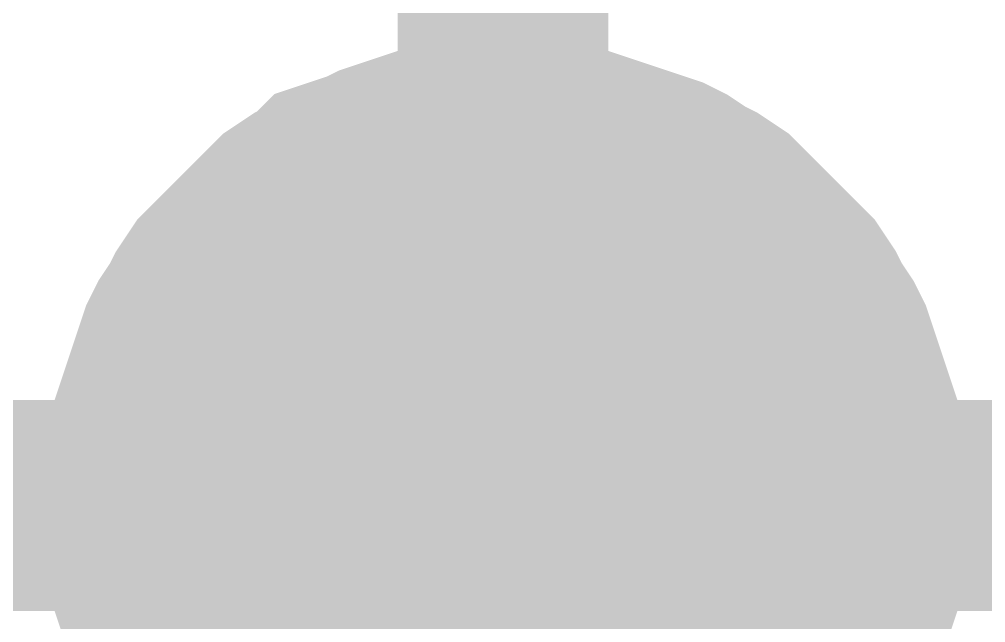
# Model space of a CAD drawing. Header units: inches. Extents: x 0 to 431, y 0 to 297.
# Drawn here: x 183.312 to 184.685, y 129.826 to 130.684 of the extents above; entities that cross this region are included whole.
import ezdxf

# ---------------------------------------------------------------- set-up
doc = ezdxf.new("R2010")
doc.units = ezdxf.units.IN
doc.layers.add('Sheet', color=255, linetype='Continuous')

msp = doc.modelspace()

# ---------------------------------------------------------------- linework, layer by layer
at = {"layer": 'Sheet'}
for points in [[(193.0054, 125.9936, 0.2997, 0.2997, 0), (187.4185, 125.9936, 0.2997, 0.2997, 0), (187.4185, 129.9928, 0.2997, 0.2997, 0), (183.9991, 129.9928, 0.2997, 0.2997, 0), (183.9991, 139.9994, 0.2997, 0.2997, 0), (183.9991, 143.9986, 0.2997, 0.2997, 0), (183.9991, 144.9984, 0.2997, 0.2997, 0), (218.9994, 144.9984, 0.2997, 0.2997, 0)], [(183.4951, 129.9928, 0.2997, 0.2997, 0), (183.4951, 130.018, 0.2997, 0.2997, 0), (183.4951, 130.0432, 0.2997, 0.2997, 0), (183.5035, 130.0684, 0.2997, 0.2997, 0), (183.5035, 130.0936, 0.2997, 0.2997, 0), (183.5119, 130.1188, 0.2997, 0.2997, 0), (183.5203, 130.144, 0.2997, 0.2997, 0), (183.5287, 130.1693, 0.2997, 0.2997, 0), (183.5371, 130.1945, 0.2997, 0.2997, 0), (183.5455, 130.2197, 0.2997, 0.2997, 0), (183.5539, 130.2365, 0.2997, 0.2997, 0), (183.5707, 130.2617, 0.2997, 0.2997, 0), (183.5791, 130.2785, 0.2997, 0.2997, 0), (183.5959, 130.3037, 0.2997, 0.2997, 0), (183.6127, 130.3205, 0.2997, 0.2997, 0), (183.6295, 130.3373, 0.2997, 0.2997, 0), (183.6463, 130.3541, 0.2997, 0.2997, 0), (183.6631, 130.3709, 0.2997, 0.2997, 0), (183.6799, 130.3877, 0.2997, 0.2997, 0), (183.6967, 130.4045, 0.2997, 0.2997, 0), (183.7219, 130.4213, 0.2997, 0.2997, 0), (183.7387, 130.4297, 0.2997, 0.2997, 0), (183.7555, 130.4465, 0.2997, 0.2997, 0), (183.7807, 130.4549, 0.2997, 0.2997, 0), (183.8059, 130.4633, 0.2997, 0.2997, 0), (183.8227, 130.4717, 0.2997, 0.2997, 0), (183.8479, 130.4801, 0.2997, 0.2997, 0), (183.8731, 130.4885, 0.2997, 0.2997, 0), (183.8983, 130.4969, 0.2997, 0.2997, 0), (183.9235, 130.4969, 0.2997, 0.2997, 0), (183.9487, 130.5053, 0.2997, 0.2997, 0), (183.9739, 130.5053, 0.2997, 0.2997, 0), (183.9991, 130.5053, 0.2997, 0.2997, 0)], [(183.4951, 129.9928, 0.2997, 0.2997, 0), (183.4951, 130.018, 0.2997, 0.2997, 0), (183.4951, 130.0432, 0.2997, 0.2997, 0), (183.5035, 130.0684, 0.2997, 0.2997, 0), (183.5035, 130.0936, 0.2997, 0.2997, 0), (183.5119, 130.1188, 0.2997, 0.2997, 0), (183.5203, 130.144, 0.2997, 0.2997, 0), (183.5287, 130.1693, 0.2997, 0.2997, 0), (183.5371, 130.1945, 0.2997, 0.2997, 0), (183.5455, 130.2197, 0.2997, 0.2997, 0), (183.5539, 130.2365, 0.2997, 0.2997, 0), (183.5707, 130.2617, 0.2997, 0.2997, 0), (183.5791, 130.2785, 0.2997, 0.2997, 0), (183.5959, 130.3037, 0.2997, 0.2997, 0), (183.6127, 130.3205, 0.2997, 0.2997, 0), (183.6295, 130.3373, 0.2997, 0.2997, 0), (183.6463, 130.3541, 0.2997, 0.2997, 0), (183.6631, 130.3709, 0.2997, 0.2997, 0), (183.6799, 130.3877, 0.2997, 0.2997, 0), (183.6967, 130.4045, 0.2997, 0.2997, 0), (183.7219, 130.4213, 0.2997, 0.2997, 0), (183.7387, 130.4297, 0.2997, 0.2997, 0), (183.7555, 130.4465, 0.2997, 0.2997, 0), (183.7807, 130.4549, 0.2997, 0.2997, 0), (183.8059, 130.4633, 0.2997, 0.2997, 0), (183.8227, 130.4717, 0.2997, 0.2997, 0), (183.8479, 130.4801, 0.2997, 0.2997, 0), (183.8731, 130.4885, 0.2997, 0.2997, 0), (183.8983, 130.4969, 0.2997, 0.2997, 0), (183.9235, 130.4969, 0.2997, 0.2997, 0), (183.9487, 130.5053, 0.2997, 0.2997, 0), (183.9739, 130.5053, 0.2997, 0.2997, 0), (183.9991, 130.5053, 0.2997, 0.2997, 0)], [(183.4951, 129.9928, 0.2997, 0.2997, 0), (183.4951, 130.018, 0.2997, 0.2997, 0), (183.4951, 130.0432, 0.2997, 0.2997, 0), (183.5035, 130.0684, 0.2997, 0.2997, 0), (183.5035, 130.0936, 0.2997, 0.2997, 0), (183.5119, 130.1188, 0.2997, 0.2997, 0), (183.5203, 130.144, 0.2997, 0.2997, 0), (183.5287, 130.1693, 0.2997, 0.2997, 0), (183.5371, 130.1945, 0.2997, 0.2997, 0), (183.5455, 130.2197, 0.2997, 0.2997, 0), (183.5539, 130.2365, 0.2997, 0.2997, 0), (183.5707, 130.2617, 0.2997, 0.2997, 0), (183.5791, 130.2785, 0.2997, 0.2997, 0), (183.5959, 130.3037, 0.2997, 0.2997, 0), (183.6127, 130.3205, 0.2997, 0.2997, 0), (183.6295, 130.3373, 0.2997, 0.2997, 0), (183.6463, 130.3541, 0.2997, 0.2997, 0), (183.6631, 130.3709, 0.2997, 0.2997, 0), (183.6799, 130.3877, 0.2997, 0.2997, 0), (183.6967, 130.4045, 0.2997, 0.2997, 0), (183.7219, 130.4213, 0.2997, 0.2997, 0), (183.7387, 130.4297, 0.2997, 0.2997, 0), (183.7555, 130.4465, 0.2997, 0.2997, 0), (183.7807, 130.4549, 0.2997, 0.2997, 0), (183.8059, 130.4633, 0.2997, 0.2997, 0), (183.8227, 130.4717, 0.2997, 0.2997, 0), (183.8479, 130.4801, 0.2997, 0.2997, 0), (183.8731, 130.4885, 0.2997, 0.2997, 0), (183.8983, 130.4969, 0.2997, 0.2997, 0), (183.9235, 130.4969, 0.2997, 0.2997, 0), (183.9487, 130.5053, 0.2997, 0.2997, 0), (183.9739, 130.5053, 0.2997, 0.2997, 0), (183.9991, 130.5053, 0.2997, 0.2997, 0)], [(183.4951, 129.9928, 0.2997, 0.2997, 0), (183.4951, 130.018, 0.2997, 0.2997, 0), (183.4951, 130.0432, 0.2997, 0.2997, 0), (183.5035, 130.0684, 0.2997, 0.2997, 0), (183.5035, 130.0936, 0.2997, 0.2997, 0), (183.5119, 130.1188, 0.2997, 0.2997, 0), (183.5203, 130.144, 0.2997, 0.2997, 0), (183.5287, 130.1693, 0.2997, 0.2997, 0), (183.5371, 130.1945, 0.2997, 0.2997, 0), (183.5455, 130.2197, 0.2997, 0.2997, 0), (183.5539, 130.2365, 0.2997, 0.2997, 0), (183.5707, 130.2617, 0.2997, 0.2997, 0), (183.5791, 130.2785, 0.2997, 0.2997, 0), (183.5959, 130.3037, 0.2997, 0.2997, 0), (183.6127, 130.3205, 0.2997, 0.2997, 0), (183.6295, 130.3373, 0.2997, 0.2997, 0), (183.6463, 130.3541, 0.2997, 0.2997, 0), (183.6631, 130.3709, 0.2997, 0.2997, 0), (183.6799, 130.3877, 0.2997, 0.2997, 0), (183.6967, 130.4045, 0.2997, 0.2997, 0), (183.7219, 130.4213, 0.2997, 0.2997, 0), (183.7387, 130.4297, 0.2997, 0.2997, 0), (183.7555, 130.4465, 0.2997, 0.2997, 0), (183.7807, 130.4549, 0.2997, 0.2997, 0), (183.8059, 130.4633, 0.2997, 0.2997, 0), (183.8227, 130.4717, 0.2997, 0.2997, 0), (183.8479, 130.4801, 0.2997, 0.2997, 0), (183.8731, 130.4885, 0.2997, 0.2997, 0), (183.8983, 130.4969, 0.2997, 0.2997, 0), (183.9235, 130.4969, 0.2997, 0.2997, 0), (183.9487, 130.5053, 0.2997, 0.2997, 0), (183.9739, 130.5053, 0.2997, 0.2997, 0), (183.9991, 130.5053, 0.2997, 0.2997, 0)], [(183.9991, 130.5053, 0.2997, 0.2997, 0), (183.9991, 130.5053, 0.2997, 0.2997, 0)], [(183.9991, 130.5053, 0.2997, 0.2997, 0), (184.0243, 130.5053, 0.2997, 0.2997, 0), (184.0495, 130.5053, 0.2997, 0.2997, 0), (184.0748, 130.4969, 0.2997, 0.2997, 0), (184.1, 130.4969, 0.2997, 0.2997, 0), (184.1252, 130.4885, 0.2997, 0.2997, 0), (184.1504, 130.4801, 0.2997, 0.2997, 0), (184.1756, 130.4717, 0.2997, 0.2997, 0), (184.2008, 130.4633, 0.2997, 0.2997, 0), (184.226, 130.4549, 0.2997, 0.2997, 0), (184.2428, 130.4465, 0.2997, 0.2997, 0), (184.268, 130.4297, 0.2997, 0.2997, 0), (184.2848, 130.4213, 0.2997, 0.2997, 0), (184.31, 130.4045, 0.2997, 0.2997, 0), (184.3268, 130.3877, 0.2997, 0.2997, 0), (184.3436, 130.3709, 0.2997, 0.2997, 0), (184.3604, 130.3541, 0.2997, 0.2997, 0), (184.3772, 130.3373, 0.2997, 0.2997, 0), (184.394, 130.3205, 0.2997, 0.2997, 0), (184.4108, 130.3037, 0.2997, 0.2997, 0), (184.4276, 130.2785, 0.2997, 0.2997, 0), (184.436, 130.2617, 0.2997, 0.2997, 0), (184.4528, 130.2365, 0.2997, 0.2997, 0), (184.4612, 130.2197, 0.2997, 0.2997, 0), (184.4696, 130.1945, 0.2997, 0.2997, 0), (184.478, 130.1693, 0.2997, 0.2997, 0), (184.4864, 130.144, 0.2997, 0.2997, 0), (184.4948, 130.1188, 0.2997, 0.2997, 0), (184.5032, 130.0936, 0.2997, 0.2997, 0), (184.5032, 130.0684, 0.2997, 0.2997, 0), (184.5116, 130.0432, 0.2997, 0.2997, 0), (184.5116, 130.018, 0.2997, 0.2997, 0), (184.5116, 129.9928, 0.2997, 0.2997, 0)], [(183.9991, 130.5053, 0.2997, 0.2997, 0), (183.9991, 130.5053, 0.2997, 0.2997, 0)], [(183.9991, 130.5053, 0.2997, 0.2997, 0), (184.0243, 130.5053, 0.2997, 0.2997, 0), (184.0495, 130.5053, 0.2997, 0.2997, 0), (184.0748, 130.4969, 0.2997, 0.2997, 0), (184.1, 130.4969, 0.2997, 0.2997, 0), (184.1252, 130.4885, 0.2997, 0.2997, 0), (184.1504, 130.4801, 0.2997, 0.2997, 0), (184.1756, 130.4717, 0.2997, 0.2997, 0), (184.2008, 130.4633, 0.2997, 0.2997, 0), (184.226, 130.4549, 0.2997, 0.2997, 0), (184.2428, 130.4465, 0.2997, 0.2997, 0), (184.268, 130.4297, 0.2997, 0.2997, 0), (184.2848, 130.4213, 0.2997, 0.2997, 0), (184.31, 130.4045, 0.2997, 0.2997, 0), (184.3268, 130.3877, 0.2997, 0.2997, 0), (184.3436, 130.3709, 0.2997, 0.2997, 0), (184.3604, 130.3541, 0.2997, 0.2997, 0), (184.3772, 130.3373, 0.2997, 0.2997, 0), (184.394, 130.3205, 0.2997, 0.2997, 0), (184.4108, 130.3037, 0.2997, 0.2997, 0), (184.4276, 130.2785, 0.2997, 0.2997, 0), (184.436, 130.2617, 0.2997, 0.2997, 0), (184.4528, 130.2365, 0.2997, 0.2997, 0), (184.4612, 130.2197, 0.2997, 0.2997, 0), (184.4696, 130.1945, 0.2997, 0.2997, 0), (184.478, 130.1693, 0.2997, 0.2997, 0), (184.4864, 130.144, 0.2997, 0.2997, 0), (184.4948, 130.1188, 0.2997, 0.2997, 0), (184.5032, 130.0936, 0.2997, 0.2997, 0), (184.5032, 130.0684, 0.2997, 0.2997, 0), (184.5116, 130.0432, 0.2997, 0.2997, 0), (184.5116, 130.018, 0.2997, 0.2997, 0), (184.5116, 129.9928, 0.2997, 0.2997, 0)], [(183.9991, 130.5053, 0.2997, 0.2997, 0), (183.9991, 130.5053, 0.2997, 0.2997, 0)], [(183.9991, 130.5053, 0.2997, 0.2997, 0), (184.0243, 130.5053, 0.2997, 0.2997, 0), (184.0495, 130.5053, 0.2997, 0.2997, 0), (184.0748, 130.4969, 0.2997, 0.2997, 0), (184.1, 130.4969, 0.2997, 0.2997, 0), (184.1252, 130.4885, 0.2997, 0.2997, 0), (184.1504, 130.4801, 0.2997, 0.2997, 0), (184.1756, 130.4717, 0.2997, 0.2997, 0), (184.2008, 130.4633, 0.2997, 0.2997, 0), (184.226, 130.4549, 0.2997, 0.2997, 0), (184.2428, 130.4465, 0.2997, 0.2997, 0), (184.268, 130.4297, 0.2997, 0.2997, 0), (184.2848, 130.4213, 0.2997, 0.2997, 0), (184.31, 130.4045, 0.2997, 0.2997, 0), (184.3268, 130.3877, 0.2997, 0.2997, 0), (184.3436, 130.3709, 0.2997, 0.2997, 0), (184.3604, 130.3541, 0.2997, 0.2997, 0), (184.3772, 130.3373, 0.2997, 0.2997, 0), (184.394, 130.3205, 0.2997, 0.2997, 0), (184.4108, 130.3037, 0.2997, 0.2997, 0), (184.4276, 130.2785, 0.2997, 0.2997, 0), (184.436, 130.2617, 0.2997, 0.2997, 0), (184.4528, 130.2365, 0.2997, 0.2997, 0), (184.4612, 130.2197, 0.2997, 0.2997, 0), (184.4696, 130.1945, 0.2997, 0.2997, 0), (184.478, 130.1693, 0.2997, 0.2997, 0), (184.4864, 130.144, 0.2997, 0.2997, 0), (184.4948, 130.1188, 0.2997, 0.2997, 0), (184.5032, 130.0936, 0.2997, 0.2997, 0), (184.5032, 130.0684, 0.2997, 0.2997, 0), (184.5116, 130.0432, 0.2997, 0.2997, 0), (184.5116, 130.018, 0.2997, 0.2997, 0), (184.5116, 129.9928, 0.2997, 0.2997, 0)], [(183.9991, 130.5053, 0.2997, 0.2997, 0), (183.9991, 130.5053, 0.2997, 0.2997, 0)], [(183.9991, 130.5053, 0.2997, 0.2997, 0), (184.0243, 130.5053, 0.2997, 0.2997, 0), (184.0495, 130.5053, 0.2997, 0.2997, 0), (184.0748, 130.4969, 0.2997, 0.2997, 0), (184.1, 130.4969, 0.2997, 0.2997, 0), (184.1252, 130.4885, 0.2997, 0.2997, 0), (184.1504, 130.4801, 0.2997, 0.2997, 0), (184.1756, 130.4717, 0.2997, 0.2997, 0), (184.2008, 130.4633, 0.2997, 0.2997, 0), (184.226, 130.4549, 0.2997, 0.2997, 0), (184.2428, 130.4465, 0.2997, 0.2997, 0), (184.268, 130.4297, 0.2997, 0.2997, 0), (184.2848, 130.4213, 0.2997, 0.2997, 0), (184.31, 130.4045, 0.2997, 0.2997, 0), (184.3268, 130.3877, 0.2997, 0.2997, 0), (184.3436, 130.3709, 0.2997, 0.2997, 0), (184.3604, 130.3541, 0.2997, 0.2997, 0), (184.3772, 130.3373, 0.2997, 0.2997, 0), (184.394, 130.3205, 0.2997, 0.2997, 0), (184.4108, 130.3037, 0.2997, 0.2997, 0), (184.4276, 130.2785, 0.2997, 0.2997, 0), (184.436, 130.2617, 0.2997, 0.2997, 0), (184.4528, 130.2365, 0.2997, 0.2997, 0), (184.4612, 130.2197, 0.2997, 0.2997, 0), (184.4696, 130.1945, 0.2997, 0.2997, 0), (184.478, 130.1693, 0.2997, 0.2997, 0), (184.4864, 130.144, 0.2997, 0.2997, 0), (184.4948, 130.1188, 0.2997, 0.2997, 0), (184.5032, 130.0936, 0.2997, 0.2997, 0), (184.5032, 130.0684, 0.2997, 0.2997, 0), (184.5116, 130.0432, 0.2997, 0.2997, 0), (184.5116, 130.018, 0.2997, 0.2997, 0), (184.5116, 129.9928, 0.2997, 0.2997, 0)], [(183.4951, 129.9928, 0.0991, 0.0991, 0), (183.4951, 130.018, 0.0991, 0.0991, 0), (183.4951, 130.0432, 0.0991, 0.0991, 0), (183.5035, 130.0684, 0.0991, 0.0991, 0), (183.5035, 130.0936, 0.0991, 0.0991, 0), (183.5119, 130.1188, 0.0991, 0.0991, 0), (183.5203, 130.144, 0.0991, 0.0991, 0), (183.5287, 130.1693, 0.0991, 0.0991, 0), (183.5371, 130.1945, 0.0991, 0.0991, 0), (183.5455, 130.2197, 0.0991, 0.0991, 0), (183.5539, 130.2365, 0.0991, 0.0991, 0), (183.5707, 130.2617, 0.0991, 0.0991, 0), (183.5791, 130.2785, 0.0991, 0.0991, 0), (183.5959, 130.3037, 0.0991, 0.0991, 0), (183.6127, 130.3205, 0.0991, 0.0991, 0), (183.6295, 130.3373, 0.0991, 0.0991, 0), (183.6463, 130.3541, 0.0991, 0.0991, 0), (183.6631, 130.3709, 0.0991, 0.0991, 0), (183.6799, 130.3877, 0.0991, 0.0991, 0), (183.6967, 130.4045, 0.0991, 0.0991, 0), (183.7219, 130.4213, 0.0991, 0.0991, 0), (183.7387, 130.4297, 0.0991, 0.0991, 0), (183.7555, 130.4465, 0.0991, 0.0991, 0), (183.7807, 130.4549, 0.0991, 0.0991, 0), (183.8059, 130.4633, 0.0991, 0.0991, 0), (183.8227, 130.4717, 0.0991, 0.0991, 0), (183.8479, 130.4801, 0.0991, 0.0991, 0), (183.8731, 130.4885, 0.0991, 0.0991, 0), (183.8983, 130.4969, 0.0991, 0.0991, 0), (183.9235, 130.4969, 0.0991, 0.0991, 0), (183.9487, 130.5053, 0.0991, 0.0991, 0), (183.9739, 130.5053, 0.0991, 0.0991, 0), (183.9991, 130.5053, 0.0991, 0.0991, 0)], [(183.4951, 129.9928, 0.0991, 0.0991, 0), (183.4951, 130.018, 0.0991, 0.0991, 0), (183.4951, 130.0432, 0.0991, 0.0991, 0), (183.5035, 130.0684, 0.0991, 0.0991, 0), (183.5035, 130.0936, 0.0991, 0.0991, 0), (183.5119, 130.1188, 0.0991, 0.0991, 0), (183.5203, 130.144, 0.0991, 0.0991, 0), (183.5287, 130.1693, 0.0991, 0.0991, 0), (183.5371, 130.1945, 0.0991, 0.0991, 0), (183.5455, 130.2197, 0.0991, 0.0991, 0), (183.5539, 130.2365, 0.0991, 0.0991, 0), (183.5707, 130.2617, 0.0991, 0.0991, 0), (183.5791, 130.2785, 0.0991, 0.0991, 0), (183.5959, 130.3037, 0.0991, 0.0991, 0), (183.6127, 130.3205, 0.0991, 0.0991, 0), (183.6295, 130.3373, 0.0991, 0.0991, 0), (183.6463, 130.3541, 0.0991, 0.0991, 0), (183.6631, 130.3709, 0.0991, 0.0991, 0), (183.6799, 130.3877, 0.0991, 0.0991, 0), (183.6967, 130.4045, 0.0991, 0.0991, 0), (183.7219, 130.4213, 0.0991, 0.0991, 0), (183.7387, 130.4297, 0.0991, 0.0991, 0), (183.7555, 130.4465, 0.0991, 0.0991, 0), (183.7807, 130.4549, 0.0991, 0.0991, 0), (183.8059, 130.4633, 0.0991, 0.0991, 0), (183.8227, 130.4717, 0.0991, 0.0991, 0), (183.8479, 130.4801, 0.0991, 0.0991, 0), (183.8731, 130.4885, 0.0991, 0.0991, 0), (183.8983, 130.4969, 0.0991, 0.0991, 0), (183.9235, 130.4969, 0.0991, 0.0991, 0), (183.9487, 130.5053, 0.0991, 0.0991, 0), (183.9739, 130.5053, 0.0991, 0.0991, 0), (183.9991, 130.5053, 0.0991, 0.0991, 0)], [(183.4951, 129.9928, 0.0991, 0.0991, 0), (183.4951, 130.018, 0.0991, 0.0991, 0), (183.4951, 130.0432, 0.0991, 0.0991, 0), (183.5035, 130.0684, 0.0991, 0.0991, 0), (183.5035, 130.0936, 0.0991, 0.0991, 0), (183.5119, 130.1188, 0.0991, 0.0991, 0), (183.5203, 130.144, 0.0991, 0.0991, 0), (183.5287, 130.1693, 0.0991, 0.0991, 0), (183.5371, 130.1945, 0.0991, 0.0991, 0), (183.5455, 130.2197, 0.0991, 0.0991, 0), (183.5539, 130.2365, 0.0991, 0.0991, 0), (183.5707, 130.2617, 0.0991, 0.0991, 0), (183.5791, 130.2785, 0.0991, 0.0991, 0), (183.5959, 130.3037, 0.0991, 0.0991, 0), (183.6127, 130.3205, 0.0991, 0.0991, 0), (183.6295, 130.3373, 0.0991, 0.0991, 0), (183.6463, 130.3541, 0.0991, 0.0991, 0), (183.6631, 130.3709, 0.0991, 0.0991, 0), (183.6799, 130.3877, 0.0991, 0.0991, 0), (183.6967, 130.4045, 0.0991, 0.0991, 0), (183.7219, 130.4213, 0.0991, 0.0991, 0), (183.7387, 130.4297, 0.0991, 0.0991, 0), (183.7555, 130.4465, 0.0991, 0.0991, 0), (183.7807, 130.4549, 0.0991, 0.0991, 0), (183.8059, 130.4633, 0.0991, 0.0991, 0), (183.8227, 130.4717, 0.0991, 0.0991, 0), (183.8479, 130.4801, 0.0991, 0.0991, 0), (183.8731, 130.4885, 0.0991, 0.0991, 0), (183.8983, 130.4969, 0.0991, 0.0991, 0), (183.9235, 130.4969, 0.0991, 0.0991, 0), (183.9487, 130.5053, 0.0991, 0.0991, 0), (183.9739, 130.5053, 0.0991, 0.0991, 0), (183.9991, 130.5053, 0.0991, 0.0991, 0)], [(183.4951, 129.9928, 0.0991, 0.0991, 0), (183.4951, 130.018, 0.0991, 0.0991, 0), (183.4951, 130.0432, 0.0991, 0.0991, 0), (183.5035, 130.0684, 0.0991, 0.0991, 0), (183.5035, 130.0936, 0.0991, 0.0991, 0), (183.5119, 130.1188, 0.0991, 0.0991, 0), (183.5203, 130.144, 0.0991, 0.0991, 0), (183.5287, 130.1693, 0.0991, 0.0991, 0), (183.5371, 130.1945, 0.0991, 0.0991, 0), (183.5455, 130.2197, 0.0991, 0.0991, 0), (183.5539, 130.2365, 0.0991, 0.0991, 0), (183.5707, 130.2617, 0.0991, 0.0991, 0), (183.5791, 130.2785, 0.0991, 0.0991, 0), (183.5959, 130.3037, 0.0991, 0.0991, 0), (183.6127, 130.3205, 0.0991, 0.0991, 0), (183.6295, 130.3373, 0.0991, 0.0991, 0), (183.6463, 130.3541, 0.0991, 0.0991, 0), (183.6631, 130.3709, 0.0991, 0.0991, 0), (183.6799, 130.3877, 0.0991, 0.0991, 0), (183.6967, 130.4045, 0.0991, 0.0991, 0), (183.7219, 130.4213, 0.0991, 0.0991, 0), (183.7387, 130.4297, 0.0991, 0.0991, 0), (183.7555, 130.4465, 0.0991, 0.0991, 0), (183.7807, 130.4549, 0.0991, 0.0991, 0), (183.8059, 130.4633, 0.0991, 0.0991, 0), (183.8227, 130.4717, 0.0991, 0.0991, 0), (183.8479, 130.4801, 0.0991, 0.0991, 0), (183.8731, 130.4885, 0.0991, 0.0991, 0), (183.8983, 130.4969, 0.0991, 0.0991, 0), (183.9235, 130.4969, 0.0991, 0.0991, 0), (183.9487, 130.5053, 0.0991, 0.0991, 0), (183.9739, 130.5053, 0.0991, 0.0991, 0), (183.9991, 130.5053, 0.0991, 0.0991, 0)], [(183.9991, 130.5053, 0.0991, 0.0991, 0), (183.9991, 130.5053, 0.0991, 0.0991, 0)], [(183.9991, 130.5053, 0.0991, 0.0991, 0), (184.0243, 130.5053, 0.0991, 0.0991, 0), (184.0495, 130.5053, 0.0991, 0.0991, 0), (184.0748, 130.4969, 0.0991, 0.0991, 0), (184.1, 130.4969, 0.0991, 0.0991, 0), (184.1252, 130.4885, 0.0991, 0.0991, 0), (184.1504, 130.4801, 0.0991, 0.0991, 0), (184.1756, 130.4717, 0.0991, 0.0991, 0), (184.2008, 130.4633, 0.0991, 0.0991, 0), (184.226, 130.4549, 0.0991, 0.0991, 0), (184.2428, 130.4465, 0.0991, 0.0991, 0), (184.268, 130.4297, 0.0991, 0.0991, 0), (184.2848, 130.4213, 0.0991, 0.0991, 0), (184.31, 130.4045, 0.0991, 0.0991, 0), (184.3268, 130.3877, 0.0991, 0.0991, 0), (184.3436, 130.3709, 0.0991, 0.0991, 0), (184.3604, 130.3541, 0.0991, 0.0991, 0), (184.3772, 130.3373, 0.0991, 0.0991, 0), (184.394, 130.3205, 0.0991, 0.0991, 0), (184.4108, 130.3037, 0.0991, 0.0991, 0), (184.4276, 130.2785, 0.0991, 0.0991, 0), (184.436, 130.2617, 0.0991, 0.0991, 0), (184.4528, 130.2365, 0.0991, 0.0991, 0), (184.4612, 130.2197, 0.0991, 0.0991, 0), (184.4696, 130.1945, 0.0991, 0.0991, 0), (184.478, 130.1693, 0.0991, 0.0991, 0), (184.4864, 130.144, 0.0991, 0.0991, 0), (184.4948, 130.1188, 0.0991, 0.0991, 0), (184.5032, 130.0936, 0.0991, 0.0991, 0), (184.5032, 130.0684, 0.0991, 0.0991, 0), (184.5116, 130.0432, 0.0991, 0.0991, 0), (184.5116, 130.018, 0.0991, 0.0991, 0), (184.5116, 129.9928, 0.0991, 0.0991, 0)], [(183.9991, 130.5053, 0.0991, 0.0991, 0), (183.9991, 130.5053, 0.0991, 0.0991, 0)], [(183.9991, 130.5053, 0.0991, 0.0991, 0), (184.0243, 130.5053, 0.0991, 0.0991, 0), (184.0495, 130.5053, 0.0991, 0.0991, 0), (184.0748, 130.4969, 0.0991, 0.0991, 0), (184.1, 130.4969, 0.0991, 0.0991, 0), (184.1252, 130.4885, 0.0991, 0.0991, 0), (184.1504, 130.4801, 0.0991, 0.0991, 0), (184.1756, 130.4717, 0.0991, 0.0991, 0), (184.2008, 130.4633, 0.0991, 0.0991, 0), (184.226, 130.4549, 0.0991, 0.0991, 0), (184.2428, 130.4465, 0.0991, 0.0991, 0), (184.268, 130.4297, 0.0991, 0.0991, 0), (184.2848, 130.4213, 0.0991, 0.0991, 0), (184.31, 130.4045, 0.0991, 0.0991, 0), (184.3268, 130.3877, 0.0991, 0.0991, 0), (184.3436, 130.3709, 0.0991, 0.0991, 0), (184.3604, 130.3541, 0.0991, 0.0991, 0), (184.3772, 130.3373, 0.0991, 0.0991, 0), (184.394, 130.3205, 0.0991, 0.0991, 0), (184.4108, 130.3037, 0.0991, 0.0991, 0), (184.4276, 130.2785, 0.0991, 0.0991, 0), (184.436, 130.2617, 0.0991, 0.0991, 0), (184.4528, 130.2365, 0.0991, 0.0991, 0), (184.4612, 130.2197, 0.0991, 0.0991, 0), (184.4696, 130.1945, 0.0991, 0.0991, 0), (184.478, 130.1693, 0.0991, 0.0991, 0), (184.4864, 130.144, 0.0991, 0.0991, 0), (184.4948, 130.1188, 0.0991, 0.0991, 0), (184.5032, 130.0936, 0.0991, 0.0991, 0), (184.5032, 130.0684, 0.0991, 0.0991, 0), (184.5116, 130.0432, 0.0991, 0.0991, 0), (184.5116, 130.018, 0.0991, 0.0991, 0), (184.5116, 129.9928, 0.0991, 0.0991, 0)], [(183.9991, 130.5053, 0.0991, 0.0991, 0), (183.9991, 130.5053, 0.0991, 0.0991, 0)], [(183.9991, 130.5053, 0.0991, 0.0991, 0), (184.0243, 130.5053, 0.0991, 0.0991, 0), (184.0495, 130.5053, 0.0991, 0.0991, 0), (184.0748, 130.4969, 0.0991, 0.0991, 0), (184.1, 130.4969, 0.0991, 0.0991, 0), (184.1252, 130.4885, 0.0991, 0.0991, 0), (184.1504, 130.4801, 0.0991, 0.0991, 0), (184.1756, 130.4717, 0.0991, 0.0991, 0), (184.2008, 130.4633, 0.0991, 0.0991, 0), (184.226, 130.4549, 0.0991, 0.0991, 0), (184.2428, 130.4465, 0.0991, 0.0991, 0), (184.268, 130.4297, 0.0991, 0.0991, 0), (184.2848, 130.4213, 0.0991, 0.0991, 0), (184.31, 130.4045, 0.0991, 0.0991, 0), (184.3268, 130.3877, 0.0991, 0.0991, 0), (184.3436, 130.3709, 0.0991, 0.0991, 0), (184.3604, 130.3541, 0.0991, 0.0991, 0), (184.3772, 130.3373, 0.0991, 0.0991, 0), (184.394, 130.3205, 0.0991, 0.0991, 0), (184.4108, 130.3037, 0.0991, 0.0991, 0), (184.4276, 130.2785, 0.0991, 0.0991, 0), (184.436, 130.2617, 0.0991, 0.0991, 0), (184.4528, 130.2365, 0.0991, 0.0991, 0), (184.4612, 130.2197, 0.0991, 0.0991, 0), (184.4696, 130.1945, 0.0991, 0.0991, 0), (184.478, 130.1693, 0.0991, 0.0991, 0), (184.4864, 130.144, 0.0991, 0.0991, 0), (184.4948, 130.1188, 0.0991, 0.0991, 0), (184.5032, 130.0936, 0.0991, 0.0991, 0), (184.5032, 130.0684, 0.0991, 0.0991, 0), (184.5116, 130.0432, 0.0991, 0.0991, 0), (184.5116, 130.018, 0.0991, 0.0991, 0), (184.5116, 129.9928, 0.0991, 0.0991, 0)], [(183.9991, 130.5053, 0.0991, 0.0991, 0), (183.9991, 130.5053, 0.0991, 0.0991, 0)], [(183.9991, 130.5053, 0.0991, 0.0991, 0), (184.0243, 130.5053, 0.0991, 0.0991, 0), (184.0495, 130.5053, 0.0991, 0.0991, 0), (184.0748, 130.4969, 0.0991, 0.0991, 0), (184.1, 130.4969, 0.0991, 0.0991, 0), (184.1252, 130.4885, 0.0991, 0.0991, 0), (184.1504, 130.4801, 0.0991, 0.0991, 0), (184.1756, 130.4717, 0.0991, 0.0991, 0), (184.2008, 130.4633, 0.0991, 0.0991, 0), (184.226, 130.4549, 0.0991, 0.0991, 0), (184.2428, 130.4465, 0.0991, 0.0991, 0), (184.268, 130.4297, 0.0991, 0.0991, 0), (184.2848, 130.4213, 0.0991, 0.0991, 0), (184.31, 130.4045, 0.0991, 0.0991, 0), (184.3268, 130.3877, 0.0991, 0.0991, 0), (184.3436, 130.3709, 0.0991, 0.0991, 0), (184.3604, 130.3541, 0.0991, 0.0991, 0), (184.3772, 130.3373, 0.0991, 0.0991, 0), (184.394, 130.3205, 0.0991, 0.0991, 0), (184.4108, 130.3037, 0.0991, 0.0991, 0), (184.4276, 130.2785, 0.0991, 0.0991, 0), (184.436, 130.2617, 0.0991, 0.0991, 0), (184.4528, 130.2365, 0.0991, 0.0991, 0), (184.4612, 130.2197, 0.0991, 0.0991, 0), (184.4696, 130.1945, 0.0991, 0.0991, 0), (184.478, 130.1693, 0.0991, 0.0991, 0), (184.4864, 130.144, 0.0991, 0.0991, 0), (184.4948, 130.1188, 0.0991, 0.0991, 0), (184.5032, 130.0936, 0.0991, 0.0991, 0), (184.5032, 130.0684, 0.0991, 0.0991, 0), (184.5116, 130.0432, 0.0991, 0.0991, 0), (184.5116, 130.018, 0.0991, 0.0991, 0), (184.5116, 129.9928, 0.0991, 0.0991, 0)], [(175.0012, 129.9928, 0.2997, 0.2997, 0), (183.9991, 129.9928, 0.2997, 0.2997, 0)], [(183.6127, 129.6735, 0.2997, 0.2997, 0), (183.5959, 129.6903, 0.2997, 0.2997, 0), (183.5791, 129.7156, 0.2997, 0.2997, 0), (183.5707, 129.7324, 0.2997, 0.2997, 0), (183.5539, 129.7492, 0.2997, 0.2997, 0), (183.5455, 129.7744, 0.2997, 0.2997, 0), (183.5371, 129.7996, 0.2997, 0.2997, 0), (183.5287, 129.8164, 0.2997, 0.2997, 0), (183.5203, 129.8416, 0.2997, 0.2997, 0), (183.5119, 129.8668, 0.2997, 0.2997, 0), (183.5035, 129.892, 0.2997, 0.2997, 0), (183.5035, 129.9172, 0.2997, 0.2997, 0), (183.4951, 129.9424, 0.2997, 0.2997, 0), (183.4951, 129.9676, 0.2997, 0.2997, 0), (183.4951, 129.9928, 0.2997, 0.2997, 0)], [(183.4951, 129.9928, 0.2997, 0.2997, 0), (183.4951, 129.9928, 0.2997, 0.2997, 0)], [(183.6127, 129.6735, 0.2997, 0.2997, 0), (183.5959, 129.6903, 0.2997, 0.2997, 0), (183.5791, 129.7156, 0.2997, 0.2997, 0), (183.5707, 129.7324, 0.2997, 0.2997, 0), (183.5539, 129.7492, 0.2997, 0.2997, 0), (183.5455, 129.7744, 0.2997, 0.2997, 0), (183.5371, 129.7996, 0.2997, 0.2997, 0), (183.5287, 129.8164, 0.2997, 0.2997, 0), (183.5203, 129.8416, 0.2997, 0.2997, 0), (183.5119, 129.8668, 0.2997, 0.2997, 0), (183.5035, 129.892, 0.2997, 0.2997, 0), (183.5035, 129.9172, 0.2997, 0.2997, 0), (183.4951, 129.9424, 0.2997, 0.2997, 0), (183.4951, 129.9676, 0.2997, 0.2997, 0), (183.4951, 129.9928, 0.2997, 0.2997, 0)], [(183.4951, 129.9928, 0.2997, 0.2997, 0), (183.4951, 129.9928, 0.2997, 0.2997, 0)], [(183.6127, 129.6735, 0.2997, 0.2997, 0), (183.5959, 129.6903, 0.2997, 0.2997, 0), (183.5791, 129.7156, 0.2997, 0.2997, 0), (183.5707, 129.7324, 0.2997, 0.2997, 0), (183.5539, 129.7492, 0.2997, 0.2997, 0), (183.5455, 129.7744, 0.2997, 0.2997, 0), (183.5371, 129.7996, 0.2997, 0.2997, 0), (183.5287, 129.8164, 0.2997, 0.2997, 0), (183.5203, 129.8416, 0.2997, 0.2997, 0), (183.5119, 129.8668, 0.2997, 0.2997, 0), (183.5035, 129.892, 0.2997, 0.2997, 0), (183.5035, 129.9172, 0.2997, 0.2997, 0), (183.4951, 129.9424, 0.2997, 0.2997, 0), (183.4951, 129.9676, 0.2997, 0.2997, 0), (183.4951, 129.9928, 0.2997, 0.2997, 0)], [(183.4951, 129.9928, 0.2997, 0.2997, 0), (183.4951, 129.9928, 0.2997, 0.2997, 0)], [(183.6127, 129.6735, 0.2997, 0.2997, 0), (183.5959, 129.6903, 0.2997, 0.2997, 0), (183.5791, 129.7156, 0.2997, 0.2997, 0), (183.5707, 129.7324, 0.2997, 0.2997, 0), (183.5539, 129.7492, 0.2997, 0.2997, 0), (183.5455, 129.7744, 0.2997, 0.2997, 0), (183.5371, 129.7996, 0.2997, 0.2997, 0), (183.5287, 129.8164, 0.2997, 0.2997, 0), (183.5203, 129.8416, 0.2997, 0.2997, 0), (183.5119, 129.8668, 0.2997, 0.2997, 0), (183.5035, 129.892, 0.2997, 0.2997, 0), (183.5035, 129.9172, 0.2997, 0.2997, 0), (183.4951, 129.9424, 0.2997, 0.2997, 0), (183.4951, 129.9676, 0.2997, 0.2997, 0), (183.4951, 129.9928, 0.2997, 0.2997, 0)], [(183.4951, 129.9928, 0.2997, 0.2997, 0), (183.4951, 129.9928, 0.2997, 0.2997, 0)], [(184.5116, 129.9928, 0.2997, 0.2997, 0), (184.5116, 129.9676, 0.2997, 0.2997, 0), (184.5116, 129.9424, 0.2997, 0.2997, 0), (184.5032, 129.9172, 0.2997, 0.2997, 0), (184.5032, 129.892, 0.2997, 0.2997, 0), (184.4948, 129.8668, 0.2997, 0.2997, 0), (184.4864, 129.8416, 0.2997, 0.2997, 0), (184.478, 129.8164, 0.2997, 0.2997, 0), (184.4696, 129.7996, 0.2997, 0.2997, 0), (184.4612, 129.7744, 0.2997, 0.2997, 0), (184.4528, 129.7492, 0.2997, 0.2997, 0), (184.436, 129.7324, 0.2997, 0.2997, 0), (184.4276, 129.7156, 0.2997, 0.2997, 0), (184.4108, 129.6903, 0.2997, 0.2997, 0), (184.394, 129.6735, 0.2997, 0.2997, 0)], [(184.5116, 129.9928, 0.2997, 0.2997, 0), (184.5116, 129.9676, 0.2997, 0.2997, 0), (184.5116, 129.9424, 0.2997, 0.2997, 0), (184.5032, 129.9172, 0.2997, 0.2997, 0), (184.5032, 129.892, 0.2997, 0.2997, 0), (184.4948, 129.8668, 0.2997, 0.2997, 0), (184.4864, 129.8416, 0.2997, 0.2997, 0), (184.478, 129.8164, 0.2997, 0.2997, 0), (184.4696, 129.7996, 0.2997, 0.2997, 0), (184.4612, 129.7744, 0.2997, 0.2997, 0), (184.4528, 129.7492, 0.2997, 0.2997, 0), (184.436, 129.7324, 0.2997, 0.2997, 0), (184.4276, 129.7156, 0.2997, 0.2997, 0), (184.4108, 129.6903, 0.2997, 0.2997, 0), (184.394, 129.6735, 0.2997, 0.2997, 0)], [(184.5116, 129.9928, 0.2997, 0.2997, 0), (184.5116, 129.9676, 0.2997, 0.2997, 0), (184.5116, 129.9424, 0.2997, 0.2997, 0), (184.5032, 129.9172, 0.2997, 0.2997, 0), (184.5032, 129.892, 0.2997, 0.2997, 0), (184.4948, 129.8668, 0.2997, 0.2997, 0), (184.4864, 129.8416, 0.2997, 0.2997, 0), (184.478, 129.8164, 0.2997, 0.2997, 0), (184.4696, 129.7996, 0.2997, 0.2997, 0), (184.4612, 129.7744, 0.2997, 0.2997, 0), (184.4528, 129.7492, 0.2997, 0.2997, 0), (184.436, 129.7324, 0.2997, 0.2997, 0), (184.4276, 129.7156, 0.2997, 0.2997, 0), (184.4108, 129.6903, 0.2997, 0.2997, 0), (184.394, 129.6735, 0.2997, 0.2997, 0)], [(184.5116, 129.9928, 0.2997, 0.2997, 0), (184.5116, 129.9676, 0.2997, 0.2997, 0), (184.5116, 129.9424, 0.2997, 0.2997, 0), (184.5032, 129.9172, 0.2997, 0.2997, 0), (184.5032, 129.892, 0.2997, 0.2997, 0), (184.4948, 129.8668, 0.2997, 0.2997, 0), (184.4864, 129.8416, 0.2997, 0.2997, 0), (184.478, 129.8164, 0.2997, 0.2997, 0), (184.4696, 129.7996, 0.2997, 0.2997, 0), (184.4612, 129.7744, 0.2997, 0.2997, 0), (184.4528, 129.7492, 0.2997, 0.2997, 0), (184.436, 129.7324, 0.2997, 0.2997, 0), (184.4276, 129.7156, 0.2997, 0.2997, 0), (184.4108, 129.6903, 0.2997, 0.2997, 0), (184.394, 129.6735, 0.2997, 0.2997, 0)], [(184.5116, 129.9928, 0.2997, 0.2997, 0), (184.5116, 129.9928, 0.2997, 0.2997, 0), (184.5116, 129.9928, 0.2997, 0.2997, 0), (184.5116, 129.9928, 0.2997, 0.2997, 0), (184.5116, 129.9928, 0.2997, 0.2997, 0), (184.5116, 129.9928, 0.2997, 0.2997, 0), (184.5116, 129.9928, 0.2997, 0.2997, 0), (184.5116, 129.9928, 0.2997, 0.2997, 0), (184.5116, 129.9928, 0.2997, 0.2997, 0), (184.5116, 129.9928, 0.2997, 0.2997, 0), (184.5116, 129.9928, 0.2997, 0.2997, 0), (184.5116, 129.9928, 0.2997, 0.2997, 0), (184.5116, 129.9928, 0.2997, 0.2997, 0), (184.5116, 129.9928, 0.2997, 0.2997, 0), (184.5116, 129.9928, 0.2997, 0.2997, 0), (184.5116, 129.9928, 0.2997, 0.2997, 0), (184.5116, 129.9928, 0.2997, 0.2997, 0), (184.5116, 129.9928, 0.2997, 0.2997, 0), (184.5116, 129.9928, 0.2997, 0.2997, 0), (184.5116, 129.9928, 0.2997, 0.2997, 0), (184.5116, 129.9928, 0.2997, 0.2997, 0), (184.5116, 129.9928, 0.2997, 0.2997, 0), (184.5116, 129.9928, 0.2997, 0.2997, 0), (184.5116, 129.9928, 0.2997, 0.2997, 0), (184.5116, 129.9928, 0.2997, 0.2997, 0), (184.5116, 129.9928, 0.2997, 0.2997, 0), (184.5116, 129.9928, 0.2997, 0.2997, 0), (184.5116, 129.9928, 0.2997, 0.2997, 0), (184.5116, 129.9928, 0.2997, 0.2997, 0), (184.5116, 129.9928, 0.2997, 0.2997, 0), (184.5116, 129.9928, 0.2997, 0.2997, 0), (184.5116, 129.9928, 0.2997, 0.2997, 0), (184.5116, 129.9928, 0.2997, 0.2997, 0)], [(184.5116, 129.9928, 0.2997, 0.2997, 0), (184.5116, 129.9928, 0.2997, 0.2997, 0)], [(184.5116, 129.9928, 0.2997, 0.2997, 0), (184.5116, 129.9928, 0.2997, 0.2997, 0), (184.5116, 129.9928, 0.2997, 0.2997, 0), (184.5116, 129.9928, 0.2997, 0.2997, 0), (184.5116, 129.9928, 0.2997, 0.2997, 0), (184.5116, 129.9928, 0.2997, 0.2997, 0), (184.5116, 129.9928, 0.2997, 0.2997, 0), (184.5116, 129.9928, 0.2997, 0.2997, 0), (184.5116, 129.9928, 0.2997, 0.2997, 0), (184.5116, 129.9928, 0.2997, 0.2997, 0), (184.5116, 129.9928, 0.2997, 0.2997, 0), (184.5116, 129.9928, 0.2997, 0.2997, 0), (184.5116, 129.9928, 0.2997, 0.2997, 0), (184.5116, 129.9928, 0.2997, 0.2997, 0), (184.5116, 129.9928, 0.2997, 0.2997, 0), (184.5116, 129.9928, 0.2997, 0.2997, 0), (184.5116, 129.9928, 0.2997, 0.2997, 0), (184.5116, 129.9928, 0.2997, 0.2997, 0), (184.5116, 129.9928, 0.2997, 0.2997, 0), (184.5116, 129.9928, 0.2997, 0.2997, 0), (184.5116, 129.9928, 0.2997, 0.2997, 0), (184.5116, 129.9928, 0.2997, 0.2997, 0), (184.5116, 129.9928, 0.2997, 0.2997, 0), (184.5116, 129.9928, 0.2997, 0.2997, 0), (184.5116, 129.9928, 0.2997, 0.2997, 0), (184.5116, 129.9928, 0.2997, 0.2997, 0), (184.5116, 129.9928, 0.2997, 0.2997, 0), (184.5116, 129.9928, 0.2997, 0.2997, 0), (184.5116, 129.9928, 0.2997, 0.2997, 0), (184.5116, 129.9928, 0.2997, 0.2997, 0), (184.5116, 129.9928, 0.2997, 0.2997, 0), (184.5116, 129.9928, 0.2997, 0.2997, 0), (184.5116, 129.9928, 0.2997, 0.2997, 0)], [(184.5116, 129.9928, 0.2997, 0.2997, 0), (184.5116, 129.9928, 0.2997, 0.2997, 0)], [(184.5116, 129.9928, 0.2997, 0.2997, 0), (184.5116, 129.9928, 0.2997, 0.2997, 0), (184.5116, 129.9928, 0.2997, 0.2997, 0), (184.5116, 129.9928, 0.2997, 0.2997, 0), (184.5116, 129.9928, 0.2997, 0.2997, 0), (184.5116, 129.9928, 0.2997, 0.2997, 0), (184.5116, 129.9928, 0.2997, 0.2997, 0), (184.5116, 129.9928, 0.2997, 0.2997, 0), (184.5116, 129.9928, 0.2997, 0.2997, 0), (184.5116, 129.9928, 0.2997, 0.2997, 0), (184.5116, 129.9928, 0.2997, 0.2997, 0), (184.5116, 129.9928, 0.2997, 0.2997, 0), (184.5116, 129.9928, 0.2997, 0.2997, 0), (184.5116, 129.9928, 0.2997, 0.2997, 0), (184.5116, 129.9928, 0.2997, 0.2997, 0), (184.5116, 129.9928, 0.2997, 0.2997, 0), (184.5116, 129.9928, 0.2997, 0.2997, 0), (184.5116, 129.9928, 0.2997, 0.2997, 0), (184.5116, 129.9928, 0.2997, 0.2997, 0), (184.5116, 129.9928, 0.2997, 0.2997, 0), (184.5116, 129.9928, 0.2997, 0.2997, 0), (184.5116, 129.9928, 0.2997, 0.2997, 0), (184.5116, 129.9928, 0.2997, 0.2997, 0), (184.5116, 129.9928, 0.2997, 0.2997, 0), (184.5116, 129.9928, 0.2997, 0.2997, 0), (184.5116, 129.9928, 0.2997, 0.2997, 0), (184.5116, 129.9928, 0.2997, 0.2997, 0), (184.5116, 129.9928, 0.2997, 0.2997, 0), (184.5116, 129.9928, 0.2997, 0.2997, 0), (184.5116, 129.9928, 0.2997, 0.2997, 0), (184.5116, 129.9928, 0.2997, 0.2997, 0), (184.5116, 129.9928, 0.2997, 0.2997, 0), (184.5116, 129.9928, 0.2997, 0.2997, 0)], [(184.5116, 129.9928, 0.2997, 0.2997, 0), (184.5116, 129.9928, 0.2997, 0.2997, 0)], [(184.5116, 129.9928, 0.2997, 0.2997, 0), (184.5116, 129.9928, 0.2997, 0.2997, 0), (184.5116, 129.9928, 0.2997, 0.2997, 0), (184.5116, 129.9928, 0.2997, 0.2997, 0), (184.5116, 129.9928, 0.2997, 0.2997, 0), (184.5116, 129.9928, 0.2997, 0.2997, 0), (184.5116, 129.9928, 0.2997, 0.2997, 0), (184.5116, 129.9928, 0.2997, 0.2997, 0), (184.5116, 129.9928, 0.2997, 0.2997, 0), (184.5116, 129.9928, 0.2997, 0.2997, 0), (184.5116, 129.9928, 0.2997, 0.2997, 0), (184.5116, 129.9928, 0.2997, 0.2997, 0), (184.5116, 129.9928, 0.2997, 0.2997, 0), (184.5116, 129.9928, 0.2997, 0.2997, 0), (184.5116, 129.9928, 0.2997, 0.2997, 0), (184.5116, 129.9928, 0.2997, 0.2997, 0), (184.5116, 129.9928, 0.2997, 0.2997, 0), (184.5116, 129.9928, 0.2997, 0.2997, 0), (184.5116, 129.9928, 0.2997, 0.2997, 0), (184.5116, 129.9928, 0.2997, 0.2997, 0), (184.5116, 129.9928, 0.2997, 0.2997, 0), (184.5116, 129.9928, 0.2997, 0.2997, 0), (184.5116, 129.9928, 0.2997, 0.2997, 0), (184.5116, 129.9928, 0.2997, 0.2997, 0), (184.5116, 129.9928, 0.2997, 0.2997, 0), (184.5116, 129.9928, 0.2997, 0.2997, 0), (184.5116, 129.9928, 0.2997, 0.2997, 0), (184.5116, 129.9928, 0.2997, 0.2997, 0), (184.5116, 129.9928, 0.2997, 0.2997, 0), (184.5116, 129.9928, 0.2997, 0.2997, 0), (184.5116, 129.9928, 0.2997, 0.2997, 0), (184.5116, 129.9928, 0.2997, 0.2997, 0), (184.5116, 129.9928, 0.2997, 0.2997, 0)], [(184.5116, 129.9928, 0.2997, 0.2997, 0), (184.5116, 129.9928, 0.2997, 0.2997, 0)], [(183.5455, 129.7744, 0.0991, 0.0991, 0), (183.5371, 129.7996, 0.0991, 0.0991, 0), (183.5287, 129.8164, 0.0991, 0.0991, 0), (183.5203, 129.8416, 0.0991, 0.0991, 0), (183.5119, 129.8668, 0.0991, 0.0991, 0), (183.5035, 129.892, 0.0991, 0.0991, 0), (183.5035, 129.9172, 0.0991, 0.0991, 0), (183.4951, 129.9424, 0.0991, 0.0991, 0), (183.4951, 129.9676, 0.0991, 0.0991, 0), (183.4951, 129.9928, 0.0991, 0.0991, 0)], [(183.4951, 129.9928, 0.0991, 0.0991, 0), (183.4951, 129.9928, 0.0991, 0.0991, 0)], [(183.5455, 129.7744, 0.0991, 0.0991, 0), (183.5371, 129.7996, 0.0991, 0.0991, 0), (183.5287, 129.8164, 0.0991, 0.0991, 0), (183.5203, 129.8416, 0.0991, 0.0991, 0), (183.5119, 129.8668, 0.0991, 0.0991, 0), (183.5035, 129.892, 0.0991, 0.0991, 0), (183.5035, 129.9172, 0.0991, 0.0991, 0), (183.4951, 129.9424, 0.0991, 0.0991, 0), (183.4951, 129.9676, 0.0991, 0.0991, 0), (183.4951, 129.9928, 0.0991, 0.0991, 0)], [(183.4951, 129.9928, 0.0991, 0.0991, 0), (183.4951, 129.9928, 0.0991, 0.0991, 0)], [(183.5455, 129.7744, 0.0991, 0.0991, 0), (183.5371, 129.7996, 0.0991, 0.0991, 0), (183.5287, 129.8164, 0.0991, 0.0991, 0), (183.5203, 129.8416, 0.0991, 0.0991, 0), (183.5119, 129.8668, 0.0991, 0.0991, 0), (183.5035, 129.892, 0.0991, 0.0991, 0), (183.5035, 129.9172, 0.0991, 0.0991, 0), (183.4951, 129.9424, 0.0991, 0.0991, 0), (183.4951, 129.9676, 0.0991, 0.0991, 0), (183.4951, 129.9928, 0.0991, 0.0991, 0)], [(183.4951, 129.9928, 0.0991, 0.0991, 0), (183.4951, 129.9928, 0.0991, 0.0991, 0)], [(183.5455, 129.7744, 0.0991, 0.0991, 0), (183.5371, 129.7996, 0.0991, 0.0991, 0), (183.5287, 129.8164, 0.0991, 0.0991, 0), (183.5203, 129.8416, 0.0991, 0.0991, 0), (183.5119, 129.8668, 0.0991, 0.0991, 0), (183.5035, 129.892, 0.0991, 0.0991, 0), (183.5035, 129.9172, 0.0991, 0.0991, 0), (183.4951, 129.9424, 0.0991, 0.0991, 0), (183.4951, 129.9676, 0.0991, 0.0991, 0), (183.4951, 129.9928, 0.0991, 0.0991, 0)], [(183.4951, 129.9928, 0.0991, 0.0991, 0), (183.4951, 129.9928, 0.0991, 0.0991, 0)], [(184.5116, 129.9928, 0.0991, 0.0991, 0), (184.5116, 129.9676, 0.0991, 0.0991, 0), (184.5116, 129.9424, 0.0991, 0.0991, 0), (184.5032, 129.9172, 0.0991, 0.0991, 0), (184.5032, 129.892, 0.0991, 0.0991, 0), (184.4948, 129.8668, 0.0991, 0.0991, 0), (184.4864, 129.8416, 0.0991, 0.0991, 0), (184.478, 129.8164, 0.0991, 0.0991, 0), (184.4696, 129.7996, 0.0991, 0.0991, 0), (184.4612, 129.7744, 0.0991, 0.0991, 0)], [(184.5116, 129.9928, 0.0991, 0.0991, 0), (184.5116, 129.9676, 0.0991, 0.0991, 0), (184.5116, 129.9424, 0.0991, 0.0991, 0), (184.5032, 129.9172, 0.0991, 0.0991, 0), (184.5032, 129.892, 0.0991, 0.0991, 0), (184.4948, 129.8668, 0.0991, 0.0991, 0), (184.4864, 129.8416, 0.0991, 0.0991, 0), (184.478, 129.8164, 0.0991, 0.0991, 0), (184.4696, 129.7996, 0.0991, 0.0991, 0), (184.4612, 129.7744, 0.0991, 0.0991, 0)], [(184.5116, 129.9928, 0.0991, 0.0991, 0), (184.5116, 129.9676, 0.0991, 0.0991, 0), (184.5116, 129.9424, 0.0991, 0.0991, 0), (184.5032, 129.9172, 0.0991, 0.0991, 0), (184.5032, 129.892, 0.0991, 0.0991, 0), (184.4948, 129.8668, 0.0991, 0.0991, 0), (184.4864, 129.8416, 0.0991, 0.0991, 0), (184.478, 129.8164, 0.0991, 0.0991, 0), (184.4696, 129.7996, 0.0991, 0.0991, 0), (184.4612, 129.7744, 0.0991, 0.0991, 0)], [(184.5116, 129.9928, 0.0991, 0.0991, 0), (184.5116, 129.9676, 0.0991, 0.0991, 0), (184.5116, 129.9424, 0.0991, 0.0991, 0), (184.5032, 129.9172, 0.0991, 0.0991, 0), (184.5032, 129.892, 0.0991, 0.0991, 0), (184.4948, 129.8668, 0.0991, 0.0991, 0), (184.4864, 129.8416, 0.0991, 0.0991, 0), (184.478, 129.8164, 0.0991, 0.0991, 0), (184.4696, 129.7996, 0.0991, 0.0991, 0), (184.4612, 129.7744, 0.0991, 0.0991, 0)], [(184.5116, 129.9928, 0.0991, 0.0991, 0), (184.5116, 129.9928, 0.0991, 0.0991, 0), (184.5116, 129.9928, 0.0991, 0.0991, 0), (184.5116, 129.9928, 0.0991, 0.0991, 0), (184.5116, 129.9928, 0.0991, 0.0991, 0), (184.5116, 129.9928, 0.0991, 0.0991, 0), (184.5116, 129.9928, 0.0991, 0.0991, 0), (184.5116, 129.9928, 0.0991, 0.0991, 0), (184.5116, 129.9928, 0.0991, 0.0991, 0), (184.5116, 129.9928, 0.0991, 0.0991, 0), (184.5116, 129.9928, 0.0991, 0.0991, 0), (184.5116, 129.9928, 0.0991, 0.0991, 0), (184.5116, 129.9928, 0.0991, 0.0991, 0), (184.5116, 129.9928, 0.0991, 0.0991, 0), (184.5116, 129.9928, 0.0991, 0.0991, 0), (184.5116, 129.9928, 0.0991, 0.0991, 0), (184.5116, 129.9928, 0.0991, 0.0991, 0), (184.5116, 129.9928, 0.0991, 0.0991, 0), (184.5116, 129.9928, 0.0991, 0.0991, 0), (184.5116, 129.9928, 0.0991, 0.0991, 0), (184.5116, 129.9928, 0.0991, 0.0991, 0), (184.5116, 129.9928, 0.0991, 0.0991, 0), (184.5116, 129.9928, 0.0991, 0.0991, 0), (184.5116, 129.9928, 0.0991, 0.0991, 0), (184.5116, 129.9928, 0.0991, 0.0991, 0), (184.5116, 129.9928, 0.0991, 0.0991, 0), (184.5116, 129.9928, 0.0991, 0.0991, 0), (184.5116, 129.9928, 0.0991, 0.0991, 0), (184.5116, 129.9928, 0.0991, 0.0991, 0), (184.5116, 129.9928, 0.0991, 0.0991, 0), (184.5116, 129.9928, 0.0991, 0.0991, 0), (184.5116, 129.9928, 0.0991, 0.0991, 0), (184.5116, 129.9928, 0.0991, 0.0991, 0)], [(184.5116, 129.9928, 0.0991, 0.0991, 0), (184.5116, 129.9928, 0.0991, 0.0991, 0)], [(184.5116, 129.9928, 0.0991, 0.0991, 0), (184.5116, 129.9928, 0.0991, 0.0991, 0), (184.5116, 129.9928, 0.0991, 0.0991, 0), (184.5116, 129.9928, 0.0991, 0.0991, 0), (184.5116, 129.9928, 0.0991, 0.0991, 0), (184.5116, 129.9928, 0.0991, 0.0991, 0), (184.5116, 129.9928, 0.0991, 0.0991, 0), (184.5116, 129.9928, 0.0991, 0.0991, 0), (184.5116, 129.9928, 0.0991, 0.0991, 0), (184.5116, 129.9928, 0.0991, 0.0991, 0), (184.5116, 129.9928, 0.0991, 0.0991, 0), (184.5116, 129.9928, 0.0991, 0.0991, 0), (184.5116, 129.9928, 0.0991, 0.0991, 0), (184.5116, 129.9928, 0.0991, 0.0991, 0), (184.5116, 129.9928, 0.0991, 0.0991, 0), (184.5116, 129.9928, 0.0991, 0.0991, 0), (184.5116, 129.9928, 0.0991, 0.0991, 0), (184.5116, 129.9928, 0.0991, 0.0991, 0), (184.5116, 129.9928, 0.0991, 0.0991, 0), (184.5116, 129.9928, 0.0991, 0.0991, 0), (184.5116, 129.9928, 0.0991, 0.0991, 0), (184.5116, 129.9928, 0.0991, 0.0991, 0), (184.5116, 129.9928, 0.0991, 0.0991, 0), (184.5116, 129.9928, 0.0991, 0.0991, 0), (184.5116, 129.9928, 0.0991, 0.0991, 0), (184.5116, 129.9928, 0.0991, 0.0991, 0), (184.5116, 129.9928, 0.0991, 0.0991, 0), (184.5116, 129.9928, 0.0991, 0.0991, 0), (184.5116, 129.9928, 0.0991, 0.0991, 0), (184.5116, 129.9928, 0.0991, 0.0991, 0), (184.5116, 129.9928, 0.0991, 0.0991, 0), (184.5116, 129.9928, 0.0991, 0.0991, 0), (184.5116, 129.9928, 0.0991, 0.0991, 0)], [(184.5116, 129.9928, 0.0991, 0.0991, 0), (184.5116, 129.9928, 0.0991, 0.0991, 0)], [(184.5116, 129.9928, 0.0991, 0.0991, 0), (184.5116, 129.9928, 0.0991, 0.0991, 0), (184.5116, 129.9928, 0.0991, 0.0991, 0), (184.5116, 129.9928, 0.0991, 0.0991, 0), (184.5116, 129.9928, 0.0991, 0.0991, 0), (184.5116, 129.9928, 0.0991, 0.0991, 0), (184.5116, 129.9928, 0.0991, 0.0991, 0), (184.5116, 129.9928, 0.0991, 0.0991, 0), (184.5116, 129.9928, 0.0991, 0.0991, 0), (184.5116, 129.9928, 0.0991, 0.0991, 0), (184.5116, 129.9928, 0.0991, 0.0991, 0), (184.5116, 129.9928, 0.0991, 0.0991, 0), (184.5116, 129.9928, 0.0991, 0.0991, 0), (184.5116, 129.9928, 0.0991, 0.0991, 0), (184.5116, 129.9928, 0.0991, 0.0991, 0), (184.5116, 129.9928, 0.0991, 0.0991, 0), (184.5116, 129.9928, 0.0991, 0.0991, 0), (184.5116, 129.9928, 0.0991, 0.0991, 0), (184.5116, 129.9928, 0.0991, 0.0991, 0), (184.5116, 129.9928, 0.0991, 0.0991, 0), (184.5116, 129.9928, 0.0991, 0.0991, 0), (184.5116, 129.9928, 0.0991, 0.0991, 0), (184.5116, 129.9928, 0.0991, 0.0991, 0), (184.5116, 129.9928, 0.0991, 0.0991, 0), (184.5116, 129.9928, 0.0991, 0.0991, 0), (184.5116, 129.9928, 0.0991, 0.0991, 0), (184.5116, 129.9928, 0.0991, 0.0991, 0), (184.5116, 129.9928, 0.0991, 0.0991, 0), (184.5116, 129.9928, 0.0991, 0.0991, 0), (184.5116, 129.9928, 0.0991, 0.0991, 0), (184.5116, 129.9928, 0.0991, 0.0991, 0), (184.5116, 129.9928, 0.0991, 0.0991, 0), (184.5116, 129.9928, 0.0991, 0.0991, 0)], [(184.5116, 129.9928, 0.0991, 0.0991, 0), (184.5116, 129.9928, 0.0991, 0.0991, 0)], [(184.5116, 129.9928, 0.0991, 0.0991, 0), (184.5116, 129.9928, 0.0991, 0.0991, 0), (184.5116, 129.9928, 0.0991, 0.0991, 0), (184.5116, 129.9928, 0.0991, 0.0991, 0), (184.5116, 129.9928, 0.0991, 0.0991, 0), (184.5116, 129.9928, 0.0991, 0.0991, 0), (184.5116, 129.9928, 0.0991, 0.0991, 0), (184.5116, 129.9928, 0.0991, 0.0991, 0), (184.5116, 129.9928, 0.0991, 0.0991, 0), (184.5116, 129.9928, 0.0991, 0.0991, 0), (184.5116, 129.9928, 0.0991, 0.0991, 0), (184.5116, 129.9928, 0.0991, 0.0991, 0), (184.5116, 129.9928, 0.0991, 0.0991, 0), (184.5116, 129.9928, 0.0991, 0.0991, 0), (184.5116, 129.9928, 0.0991, 0.0991, 0), (184.5116, 129.9928, 0.0991, 0.0991, 0), (184.5116, 129.9928, 0.0991, 0.0991, 0), (184.5116, 129.9928, 0.0991, 0.0991, 0), (184.5116, 129.9928, 0.0991, 0.0991, 0), (184.5116, 129.9928, 0.0991, 0.0991, 0), (184.5116, 129.9928, 0.0991, 0.0991, 0), (184.5116, 129.9928, 0.0991, 0.0991, 0), (184.5116, 129.9928, 0.0991, 0.0991, 0), (184.5116, 129.9928, 0.0991, 0.0991, 0), (184.5116, 129.9928, 0.0991, 0.0991, 0), (184.5116, 129.9928, 0.0991, 0.0991, 0), (184.5116, 129.9928, 0.0991, 0.0991, 0), (184.5116, 129.9928, 0.0991, 0.0991, 0), (184.5116, 129.9928, 0.0991, 0.0991, 0), (184.5116, 129.9928, 0.0991, 0.0991, 0), (184.5116, 129.9928, 0.0991, 0.0991, 0), (184.5116, 129.9928, 0.0991, 0.0991, 0), (184.5116, 129.9928, 0.0991, 0.0991, 0)], [(184.5116, 129.9928, 0.0991, 0.0991, 0), (184.5116, 129.9928, 0.0991, 0.0991, 0)]]:
    msp.add_lwpolyline(points, format="xyseb", dxfattribs=at)
msp.add_lwpolyline([(183.7461, 130.0001, 0.508, 0.508, 1), (184.2541, 130.0001, 0.508, 0.508, 1)], format="xyseb", close=True, dxfattribs=at)

doc.saveas('drawing.dxf')
